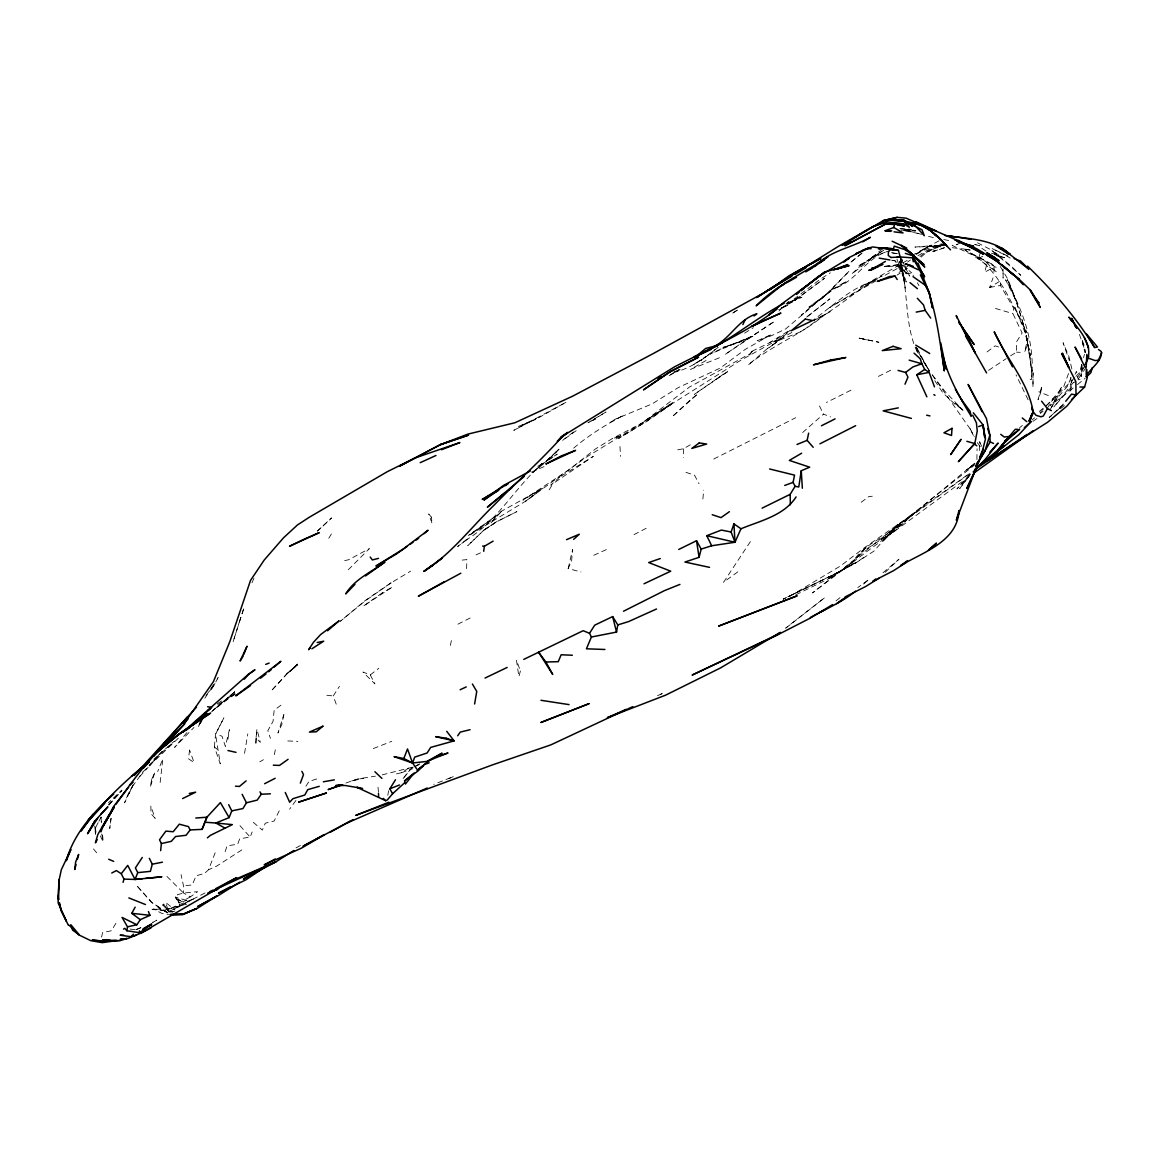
<?xml version="1.0" encoding="UTF-8"?>
<svg xmlns="http://www.w3.org/2000/svg" width="1160" height="1160" viewBox="0 0 1160 1160"><rect width="100%" height="100%" fill="white"/><g stroke="black" fill="none" stroke-linecap="round" stroke-linejoin="round"><path stroke-width="0.75" stroke-dasharray="5 3.75" d="M1030.138 379.566L1031.573 379.378C1035.314 344.143 1023.077 309.88 1005.633 279.821L1016.421 301.368L1023.874 326.062L1030.486 355.54L1025.005 332.412L1015.014 307.574L1026.934 332.514C1010.65 302.76 998.093 265.553 965.12 250.299L983.535 259.898L996.44 271.947L973.037 255.258L952.171 245.383L955.681 244.398M979.649 450.529L979.692 441.8L981.621 446.325M1003.038 268.873L1003.11 278.125L1003.052 270.411M95.569 834.533L95.627 826.137M976.909 459.505L977.068 448.732M187.572 901.494L186.368 900.421L179.075 902.973L177.335 894.752L183.498 893.011L197.62 891.678L190.298 896.927L183.498 893.011L183.483 885.805L181.076 874.64M1010.592 355.83L1016.493 352.132L1016.711 341.548L1022.119 332.993L1012.897 313.577L1013.709 308.299L1000.413 285.49L1000.862 280.604L989.625 287.448L993.033 277.863M1081.41 364.574L1081.178 376.608L1082.164 366.836M993.989 272.035L994.106 267.308L984.652 272.165L986.783 264.379M466.61 568.647L466.885 559.613L461.825 560.135M256.055 737.905L255.78 745.01L256.911 729.103L260.348 742.371L256.055 737.905L256.911 729.103M214.368 746.953L215.528 734.193L223.894 717.808L215.528 734.193L220.284 763.831L214.368 746.953L218.573 750.418M1070.753 391.079L1071.521 382.814L1069.882 374.114M702.873 498.974L703.728 490.158M160.153 782.449L162.835 758.886L157.702 771.531M111.113 818.235L109.736 828.53L111.012 818.337M227.911 739.181L229.419 729.669L225.359 746.46L222.038 736.237L218.617 735.019M387.817 795.354L388.571 790.714M244.542 753.347L247.819 733.86M274.355 754.653L275.486 748.78M1040.679 392.616L1041.999 385.714L1038.026 399.736L1040.679 392.616L1036.967 390.702M450.37 645.482L451.675 639.116M568.154 568.559L572.576 549.507L571.576 561.208L568.154 568.559L580.942 571.996M1082.207 365.212L1079.815 374.26L1077.64 377M1081.758 364.37L1079.511 372.78L1075.798 376.522M1083.542 357.657L1084.44 354.293M1068.505 373.534L1063.807 386.425L1044.725 407.522M1083.063 367.531L1081.642 372.49L1083.745 367.691M980.476 252.039L978.605 258.462L982.708 256.302M180.8 900.812L174.464 897.869L180.8 900.812L178.713 907.178M225.142 851.643L227.143 845.785L237.669 844.277L239.714 838.738L250.168 837.129L252.126 831.952M215.18 852.76L208.481 869.768L204.551 873.451L196.098 875.771L192.27 884.949L183.483 885.805M1051.54 407.218L1056.369 399.518L1061.342 387.324L1064.184 387.223M279.241 810.826L274.151 821.005L265.263 823.208L262.349 830.125L250.56 819.917M251.981 582.798L254.127 577.839M1071.115 377.696L1067.113 386.744L1052.7 403.317L1061.342 387.324L1059.718 386.947M1072.318 380.321L1070.245 384.83L1075.595 381.466M1075.073 374.288L1076.451 371.287L1078.264 379.77L1081.294 379.349M133.081 784.784L128.992 793.672L132.269 786.712L142.796 772.139M215.774 681.964L218.936 675.976L217.254 679.049M98.165 822.629L95.975 826.746L97.425 829.791M98.904 821.251L101.094 817.133L101.543 822.455M212.222 687.227L204.769 698.247M213.875 685.183L211.338 689.794L214.992 683.472M213.686 684.414L204.377 698.16M202.376 718.924L198.49 725.638L203.087 718.91M115.899 923.316L111.389 930.755L102.529 932.596L101.804 936.308L99.165 939.876M549.188 489.81L552.943 483.633M328.773 538.255L331.688 533.513M1046.929 408.857L1053.106 398.88L1050.003 405.957L1074.899 386.686M1050.076 409.552L1056.369 399.518M1086.18 367.256L1077.118 380.596M305.921 786.234L308.951 781.506L318.899 778.244M108.808 805.214L121.829 790.38L108.562 804.474M336.212 704.163L333.239 695.942L339.459 686.343M295.93 800.458L289.579 809.187M752.014 351.291L749.577 354.989L752.014 351.291L772.995 341.055L769.486 342.736L790.612 329.715M750.375 541.618L723.579 582.233L740.24 570.082M109.084 804.562L121.815 790.714M970.152 473.99L959.697 488.592L970.238 474.686M850.889 565.166C862.648 542.198 889.067 537.182 906.366 520.303L885.094 537.848L904.191 520.521L882.194 542.039L898.913 523.044L873.901 551.145L854.847 563.528L834.794 574.04L828.573 578.637L840.406 571.242L854.978 559.7L866.868 546.534L854.978 559.7L839.884 571.547L783.217 599.154M202.927 718.953L198.636 724.55L201.173 722.057M1073.319 382.452L1053.816 407L1072.464 385.874M411.771 767.804L402.476 779.303L411.771 767.804L416.585 765.513M752.144 351.291L750.273 353.597L689.359 387.121L642.205 422.95L585.176 457.866L525.726 501.12L469.089 535.398M775.721 340.982L778.476 337.603L773.821 341.881L775.721 340.982L741.008 360.107L644.481 421.268L673.032 402.346L642.205 422.95L612.524 438.465L595.544 448.876L568.661 470.003L522.899 500.12L542.372 488.563L501.57 511.183L490.578 521.014L470.337 534.368M186.905 732.554L174.594 747.403L193.981 727.465M573.663 448.123C588.816 435.217 606.042 424.603 623.543 415.324L610.015 422.472L615.772 418.934L652.065 403.926L678.15 387.658L720.331 368.01L745.228 349.392L771.879 334.283L757.335 340.779L771.835 335.574L785.639 328.947L827.892 293.089L849.381 270.918L822.773 297.873L809.738 307.385L827.892 293.089L808.926 307.139L833.547 289.362L846.669 281.373L832.691 289.029C856.094 282.576 866.172 256.577 889.096 250.981M162.168 751.216L149.335 765.89L160.21 754.13M778.984 311.054L782.115 307.473M969.789 474.411L956.928 488.94L968.194 477.166M1039.955 412.8L1043.536 408.842M139.693 776.577L148.147 767.34M287.419 673.351L271.077 691.085L286.94 673.771L297.032 664.636L286.94 673.771L297.351 665.101L286.94 673.771L291.928 669.378M149.031 765.339L161.428 752.811M1074.566 377.768L1049.785 402.723L1037.446 412.946M348.275 569.777L369.387 548.608L348.711 559.714L343.171 561.005M317.361 530.99L331.615 517.897L317.55 531.12M483.822 530.178L467.755 545.678L483.822 530.178L496.697 521.725L516.939 511.575L496.117 521.957L483.299 530.526L496.697 521.725M178.321 738.21L149.364 765.817M790.148 596.066L840.391 566.036L864.157 547.897L914.964 512.633L893.765 531.918L881.121 539.458L894.056 531.106L862.039 551.913M1053.425 413.54L1063.647 403.709M813.029 320.74C838.071 309.125 857.399 288.449 882.151 275.964L829.545 307.589L875.916 280.88M885.123 572.329L898.942 559.236L881.092 574.374M113.26 798.167L121.843 790.09M142.984 771.82L148.088 767.021M108.431 802.691L110.809 800.472M822.773 297.873L834.446 287.027M786.074 303.833L788.713 301.397M944.138 247.964L932.901 251.589L939.469 245.587L942.645 245.529M161.109 753.202L173.057 742.313M1057.166 410.48L1063.503 404.767L1054.339 412.844M802.604 432.564L823.513 414.12L830.545 416.875M921.185 257.027L926.448 252.387L940.89 245.673L926.448 252.387M809.883 307.646L801.516 315.012L806.461 311.721M1053.034 414.004L1047.799 418.615L1051.743 415.526M153.758 759.22L157.629 755.827M158.92 754.696L174.391 741.095M863.663 584.031L869.072 579.289L857.777 587.598M211.439 711.964L234.682 691.867L213.585 709.905M234.682 691.867L212.541 710.819L234.682 693.999M1019.611 427.721L1022.351 425.445M861.648 253.358L849.802 263.074L863.518 251.923M1077.452 384.598L1085.151 378.334M532.527 472.758L543.344 463.971M914.964 512.633L888.067 533.136L974.356 465.218M919.952 256.577L925.593 252.024L939.469 245.587M836.07 600.837L841.623 596.37M217.833 704.584L235.219 693.941M882.456 248.994L869.463 259.274L882.325 251.14M806.635 317.101L829.908 298.86L806.693 317.144M1031.863 420.036L1034.662 417.832M968.266 468.799L973.892 464.406M1060.501 408.683L1064.749 405.376M785.914 628.038L824.76 597.647L785.552 628.183M370.286 674.917L374.926 683.936L362.921 672.017L370.286 674.917L378.798 668.29M910.18 264.364L896.26 274.5M981.867 248.327L986.043 251.096M1040.273 413.438L1043.043 411.292M573.548 431.984L562.281 440.626L577.825 429.519M467.436 539.066L457.635 546.563L467.436 539.066L465.769 540.226C497.379 521.507 514.895 487.562 542.314 463.594L533.977 471.511L551.333 456.997L558.961 449.21L546.65 460.766L536.906 467.509M907.424 268.293L897.071 275.123M987.044 351.958L995.149 345.81L999.499 347.318M715.532 349.29C703.482 359.223 690.287 368.184 675.004 372.172M718.214 347.26L700.901 360.499L705.99 356.482L693.303 364.748L697.073 362.297M973.892 464.536L966.73 469.93L975.082 463.666M861.14 502.323L868.608 496.697L872.291 496.204M470.51 534.455L495.218 516.49L468.277 535.529M779.897 309.735L820.265 279.226L830.342 272.774M280.909 705.193L274.166 710.239L273.064 721.303L267.815 730.698L270.454 738.384M969.325 476.426L867.491 551.087L812.479 592.963L903.379 520.854L969.427 473.454M969.542 473.584L908.309 518.288L974.443 463.391M863.751 557.438L854.847 563.528M790.424 330.194L773.821 341.881M907.584 262.044L910.383 260.043M234.567 693.709L221.879 702.655L235.204 694.245M781.405 308.226L792.294 302.006L786.886 305.617M548.868 459.954L557.235 454.111L546.838 460.723M723.303 374.26L694.39 394.327L729.031 370.692L716.184 379.204M390.064 583.465L364.994 600.706L340.329 621.282L365.081 600.938L391.123 582.827L390.064 583.465L410.611 571.169M1032.879 421.37L1037.185 418.412M190.298 896.927L179.075 902.973L175.349 897.071L186.368 900.421M988.595 370.359L1006.169 358.657M217.297 703.728L224.3 699.132M915.994 254.62L926.26 247.892L941.398 243.933M737.368 310.097L731.423 313.954L737.47 310.053M781.245 308.139L801.458 295.742L787.133 303.325L801.893 297.279L787.553 302.818M396.474 773.894L401.389 772.734L411.626 766.296M795.876 594.761L828.284 578.956L834.866 574.113L856.428 562.078L835.983 573.692L853.745 563.557L839.884 571.547L789.801 595.907M744.618 333.137L753.304 327.729M907.192 260.391L860.488 287.39L874.19 280.589C850.599 288.245 832.952 305.704 813.61 319.783M828.573 578.637L836.926 573.446M537.82 466.334L543.866 462.608M590.962 421.196L606.027 411.988L587.975 422.776L595.341 419.137L590.889 421.515M883.76 250.241L870.594 258.114L886.675 251.589M535.326 492.768L542.372 488.563M152.815 922.505L156.731 920.17L152.438 922.36M670.335 374.695L679.311 369.373M416.904 765.484L419.732 763.816M917.952 255.78L928.479 249.574L942.703 243.803M241.817 849.917L216.572 866.187L208.481 869.768M259.753 761.859L263.421 759.713M677.715 449.804L683.385 448.789L690.476 444.7M706.019 360.513L690.649 369.329L721.332 357.005M835.983 573.692L851.846 564.615M791.889 332.398L776.373 341.243L783.377 336.951L769.428 347.464L790.163 330.875M565.819 402.389L535.76 419.398L518.679 426.387L536.079 418.688L513.779 430.331L564.238 403.245M885.138 275.282L903.393 265.06M669.146 375.68L680.18 369.634M911.542 255.693L941.92 239.264M823.6 315.346L813.073 320.668L830.618 311.532M295.974 847.902L302.325 844.509M193.633 898.869L169.911 911.136L206.552 892.17M633.954 534.63L648.498 527.104M713.762 459.026L795.716 417.701M457.91 624.182L471.554 617.294M787.045 305.689L778.635 309.459M851.005 390.166L826.398 402.505M878.41 376.391L892.127 369.504M415.498 766.325L418.586 764.773M839.521 571.691L783.276 599.067L788.191 596.689M414.729 766.456L419.166 764.411M593.789 555.292L608.42 548.636M475.962 554.9L484.068 551.246M916.168 253.649L930.059 247.515L945.342 244.557M531.439 472.12L544.432 466.45M448.717 778.635L453.676 776.475L433.753 784.392M960.741 242.861L954.651 245.47L957.754 244.165M192.052 899.536L167.663 909.426L183.135 905.177M136.271 929.493L141.157 927.536M673.815 371.911L678.586 370.025M135.966 929.682L140.621 927.84M373.288 748.577L391.804 741.312M345.912 783.029L357.381 779.012L375.39 776.17M401.389 772.734L412.829 768.659M932.901 251.589L944.544 247.573M172.651 911.978L169.316 911.89L163.502 904.003L168.737 911.919L173.014 911.861M904.133 230.405L907.497 229.477L914.515 230.376M904.162 230.405L907.555 229.477L915.356 230.869L904.771 230.796M412.467 767.21L382.205 774.865M186.644 904.177L166.837 909.135L152.047 909.281L167.054 910.904L153.424 909.005L162.066 913.486L168.577 914.486M902.828 230.448L907.555 229.477L915.356 230.869L907.657 229.941L901.247 230.768M907.555 273.716L896.956 264.48L907.555 273.716L911.774 272.948L913.369 275.775M989.625 287.448L1000.413 285.49M945.255 244.485L934.539 246.021L946.444 245.166M885.065 266.365L901.566 264.407L911.774 272.948M174.87 911.194L168.737 911.919L165.619 902.451L175.044 909.933M927.942 246.007L914.907 247.08L938.484 246.137L929.363 245.717L943.602 247.08M936.337 245.673L946.458 245.123M904.597 230.637L907.961 230.506L902.828 230.506M900.61 228.999L911.282 229.346L899.856 228.636M287.767 740.936L297.917 741.385M905.539 230.825L918.488 233.537M1016.493 352.132L1020.235 352.35M326.844 695.275L333.239 695.942M892.518 252.967L899.058 253.663M952.23 247.704L964.67 249.139M130.007 929.044L136.938 929.986M970.181 250.024L963.293 248.921L970.311 250.154M891.692 260.275L895.259 260.899L906.54 273.876L896.956 264.48M859.125 338.125L878.802 342.243L859.125 338.125L866.505 339.793M892.17 260.333L895.259 260.899L906.264 282.039L898.84 259.521C909.599 289.666 903.364 323.698 917.589 352.596M933.409 237.582L926.695 235.944M943.732 239.554L950.62 240.874M891.489 252.633L897.913 254.025M974.98 244.586L979.823 245.731L974.705 244.383M996.135 255.62L1004.56 257.767L994.047 253.938M908.613 230.985L921.606 234.363M995.468 308.458L1012.897 313.577M991.466 253.185L994.454 254.083M994.337 254.446L1004.56 257.767M685.952 472.337L694.535 475.223L699.059 483.778M1043.71 393.733L1050.453 396.401M996.947 255.49L1001.79 257.129L991.742 250.371L1010.853 265.8L1020.785 275.326L991.249 249.922L976.691 242.382M1004.458 254.75L992.119 248.559L1010.867 257.375M167.895 912.862L157.963 907.424L168.041 912.963M167.765 912.746L151.597 902.523L136.373 885.182L152.018 902.582L168.823 913.776M1005.995 255.533L1012.086 259.188M169.868 911.702L162.588 904.814L169.316 911.89M166.924 876.438L183.498 893.011M239.989 825.688L250.168 837.129M93.496 848.917L97.165 853.412M932.278 374.839L944.689 391.094L962.974 410.292L955.086 403.346L963.409 410.364L954.622 403.941L942.819 392.747L934.032 379.566M932.248 374.912L970.529 429.49L970.137 428.75L974.023 436.856M977.343 442.613L980.49 447.078L979.692 441.8M175.349 897.071L179.263 902.973M923.418 361.615L929.247 370.62L918.532 352.481L929.479 371.577M927.797 368.286L915.98 346.115L916.516 349.928L918.836 353.568L916.545 347.608M1000.239 266.481L1008.098 279.661L1016.421 301.368L1007.402 279.661C1020.872 311.141 1031.197 344.853 1031.573 379.378M917.371 282.822L918.981 285.65M1028.093 399.794L1016.058 374.883M970.137 428.75L974.313 436.784M819.467 405.942L823.513 414.12M901.378 259.434L909.585 276.109L904.046 263.813M916.516 349.928L918.053 353.031M1079.438 334.385L1085.63 352.408L1083.788 344.389L1081.772 338.908L1084.89 352.625M100.311 835.881L103.197 841.971L102.443 833.097M900.581 256.128L903.35 262.276M896.912 259.071L904.785 281.358L900.261 257.244L905.293 288.086L900.29 257.535M1071.869 368.981L1069.027 356.86L1063.082 342.707L1069.303 360.528M1026.295 335.515L1031.965 371.113L1026.295 335.515L1027.267 340.329M94.7 826.007L95.903 832.228M101.688 833.967L103.197 841.971M96.019 832.213L94.99 825.949L95.381 834.489M378.015 787.263L378.638 793.73M619.991 446.527L620.499 456.373M101.094 817.133L101.384 825.558M683.385 448.789L683.632 457.576M1033.067 372.81L1032.966 387.193L1033.067 372.81M1027.89 338.183L1027.397 344.926L1024.584 352.103L1027.89 338.183M189.602 750.099L188.442 758.741L194.082 762.555L189.602 750.099M151.655 779.462L150.278 787.133L154.962 771.908L151.655 779.462M283.837 714.647L281.851 724.318L277.965 733.018L283.837 714.647M520.419 670.944L518.883 676.642L516.461 660.199L520.419 670.944M239.902 620.179L233.044 641.987L244.165 607.26L239.902 620.179M128.47 793.295L124.555 802.851L132.269 786.712L128.47 793.295M202.246 719.04L198.331 726.682L202.347 719.098M297.366 664.115L292.9 669.305L297.366 664.115M501.57 511.183L490.448 523.407L501.584 511.183M558.961 449.21L546.36 461.375L558.961 449.21M689.837 400.388L671.973 416.918L697.885 393.762L689.837 400.388M559.83 476.977L550.753 485.112L593.311 456.358L559.83 476.977M862.402 264.161L851.658 274.007L870.711 259.536L862.402 264.161M767.282 348.681L748.026 365.168C772.009 345.245 801.778 334.486 825.427 314.171L801.748 331.368L780.013 339.938L767.282 348.681M536.196 493.363L525.726 501.12L536.196 493.363M805.547 292.233L793.367 301.498L824.571 278.269L805.547 292.233M382.409 592.774L363.167 606.288L392.602 586.887L382.409 592.774M671.277 404.303L647.149 421.167L618.57 438.48L647.106 420.891L671.277 404.303M923.548 249.154L917.053 253.663L928.362 246.239L923.548 249.154M746.068 339.952L724.986 354.583L774.749 321.189L746.068 339.952M870.667 258.535L857.951 266.336L878.381 254.17L870.667 258.535M750.883 336.733L739.065 342.49L722.97 347.42L739.413 342.055L752.884 336.24L724.318 347.348L709.934 354.177L750.883 336.733M901.566 264.407L897.869 266.191L884.413 266.423L901.566 264.407M662.099 693.636L657.212 695.812L662.099 693.636M619.034 436.305L613.654 438.291L620.76 435.682L619.034 436.305M356.424 779.578L350.769 781.245L363.442 778.259L356.424 779.578M991.669 263.987L972.486 254.112L996.426 267.554L991.669 263.987M155.121 818.293L151.018 813.711L150.858 806.113L155.121 818.293M431.418 517.172L428.663 513.909L432.143 523.566L431.418 517.172"/><path stroke-width="1.5" d="M1086.209 374.578L1086.354 369.083M1086.18 367.256L1086.833 354.351M59.117 902.697L61.233 910.643L66.424 921.199L58.203 903.118L58 896.317L59.218 879.497L61.335 869.724L70.876 849.497L66.25 860.778C73.776 833.75 93.206 812.246 113.752 794.063M58.551 899.508L59.218 879.497M160.645 850.671L161.399 843.566L159.514 839.811L165.865 831.111L173.174 831.749L179.321 824.18L188.457 826.616L190.124 829.922L186.107 835.272L175.581 836.534L171.274 841.333L161.399 843.566M148.436 911.571L149.988 915.327L140.302 919.677L136.837 924.737L122.075 917.415L127.499 926.826L126.918 930.755L139.693 932.712L151.743 923.984L144.275 928.058M894.693 224.402L893.722 227.476L885.138 230.753L890.503 231.405M801.618 453.226L789.337 460.418L809.694 467.19L801.255 470.742L798.776 486.983L795.079 486.315L793.092 482.372L794.542 475.136L769.602 468.974M483.647 551.145L484.401 546.273L493.13 541.125M474.614 703.975L476.76 691.404L472.396 684.023M591.397 637.014L616.525 632.084L617.787 624.907L612.654 616.583L594.732 625.153L589.526 633.302L591.397 637.014L586.438 648.803L604.925 649.484M976.821 445.846L974.327 443.976L958.378 461.651L974.791 443.57L977.242 431.041L976.43 422.878L972.704 415.222M813.189 447.282L807.157 440.351L808.636 433.159M1027.02 434.435L975.299 469.249L1018.93 434.608L1030.95 421.776L1029.703 421.703L1031.124 415.396M983.057 448.587L985.478 438.784L983.216 426.474M709.529 567.37L684.937 562.034L699.074 557.322L701.191 549.101L696.522 540.734L678.76 549.448M76.052 864.505L74.747 869.551L75.632 862.068L78.677 854.413L77.358 859.458M149.35 858.342L152.293 864.185L150.379 871.348L137.764 872.639L135.053 879.439L123.99 879.12L121.278 873.741L116.377 870.58L111.766 873.002M1071.579 399.562L1084.571 387.063L1087.254 377.667L1086.673 369.387M123.047 882.368L123.99 879.12M1092.343 367.633L1090.864 372.664L1086.282 377.203M893.113 250.27L894.244 246.123L904.524 249.53L912.238 254.214L911.803 254.808M1029.703 421.703L1032.545 413.177M701.191 549.101L711.674 545.765L734.99 542.257L731.104 532.019L733.932 523.87L740.964 528.772C760.279 520.782 784.131 515.62 796.079 496.915M100.934 831.909L102.631 827.283M190.124 829.922L202.072 829.385L206.9 817.206L220.4 802.589L229.129 817.611L215.876 823.005L204.711 822.208M300.353 783.13L303.5 774.605L301.89 771.385M983.231 449.34L975.864 469.67L966.773 488.505L975.444 469.742L956.347 520.26L959.059 510.443C957.464 541.836 923.302 551.957 900.581 565.63L907.526 560.57M438.204 756.059L447.992 752.999L427.561 761.018L442.033 753.173L428.388 761.25L412.568 762.99L394.052 756.639L403.825 758.51L407.508 748.968L412.568 762.99L416.571 768.732M243.76 654.515L247.007 646.207L240.091 661.026L243.107 656.168M229.129 817.611L231.782 810.869L228.68 804.707M202.072 829.385L206.9 817.206L195.808 818.032M979.606 457.504L982.911 449.34M1085.977 376.391C1089.951 368.59 1102.884 360.861 1101.217 351.494L1098.491 349.522M905.003 384.177L907.976 377.145L905.612 372.447L898.072 370.417M1032.414 413.09L1028.92 421.211L1033.328 412.96L1031.834 407.421M1085.151 364.501C1096.171 347.26 1079.467 329.599 1068.882 317.13L1071.826 321.262M711.674 545.765L706.759 535.688L734.99 542.257L740.964 528.772M742.893 324.582L745.039 319.913M1098.027 360.919L1101.826 352.698M976.299 465.508L978.286 461.23L976.082 465.508M103.443 825.717L113.549 806.591L128.803 786.668L116.029 804.156M103.371 825.847L114.202 807.056L102.153 827.66L114.159 806.867M140.302 919.677L131.791 913.326L135.14 907.163M109.098 814.769L97.817 834.533L95.439 842.856L97.179 839.71M1041.579 401.2L1047.437 408.61L1043.289 416.063L1040.911 416.802L1035.996 415.295L1033.139 411.814M100.847 814.247L107.865 806.794L94.844 820.99L87.623 833.59L97.73 818.279M87.623 833.59L94.844 820.99M982.07 411.699L968.107 384.438L986.449 418.601L989.857 435.203L990.205 441.873L975.69 466.712M270.411 793.803L261.246 794.252L257.23 800.11L246.442 802.764L242.904 808.592L231.782 810.869M790.337 504.774L790.178 494.32L795.079 486.315M383.322 798.385L385.657 800.705L387.251 800.009L392.573 793.788L389.861 788.8L395.488 779.737M977.126 463.492L984.796 451.269L989.857 435.203L987.624 428.475M142.274 857.457L135.401 867.941L137.764 872.639M457.678 735.774L460.302 732.09L470.061 729.698M121.278 873.741L127.716 865.389L135.053 879.439L161.863 876.815L145.783 878.381M134.241 775.533L196.518 707.121M975.067 469.365L997.904 449.95L1015.305 429.272L1017.639 429.345M1065.721 401.259L1071.55 394.125L1076.016 395.024L1075.857 381.698L1061.82 353.771L1068.824 367.387L1062.357 353.133L1068.578 367.154M1076.016 395.024L1066.91 406.101L1047.668 422.197L987.044 460.825L1004.342 445.44M188.311 718.518L183.86 723.884L213.396 681.703L229.767 641.813L250.502 580.464L264.248 559.99L283.576 537.747L297.453 524.972L309.154 517.346L387.353 471.656L414.772 458.07L459.882 442.554L441.482 449.761M997.904 449.95L1009.446 436.45L1004.241 437.03L1000.746 434.333M169.287 737.426L146.45 763.816L187.21 717.097M310.387 647.715L308.647 649.702L313.476 642.277L320.653 634.534L339.111 620.832L327.555 630.779M1009.446 436.45L1002.573 444.28L1019.64 429.171L1005.038 440.829M244.238 679.209L248.704 674.293L254.954 669.769L248.211 674.438L182.772 732.337L207.437 713.864L176.958 735.745L210.525 713.096L177.306 735.077L155.657 753.246L149.974 758.973L129.18 785.683L133.125 782.275M989.828 452.081L998.122 443.076L985.434 459.026L973.211 471.932M148.494 762.772L143.666 767.906M160.573 749.752L184.73 723.68L153.729 756.392M148.987 761.873L146.291 764.237L148.77 761.612M843.856 261.769L848.699 257.767L868.231 247.95M104.806 803.343L88.682 820.628L80.997 831.053C100.166 804.518 123.931 781.681 149.437 761.279L132.138 775.938M123.772 935.207L120.147 935.221L131.007 936.685L133.53 934.148M936.12 543.822L928.435 550.144L936.381 543.025M428.388 761.25L417.034 770.341L423.516 765.571L417.934 771.038L404.593 780.883L405.463 784.015L414.105 773.01L404.593 780.883M561.614 437.349C540.444 461.129 516.389 482.067 494.276 504.948C471.047 527.423 451.574 553.769 423.893 571.387L432.608 565.079M197.533 720.36L211.7 707.411L207.625 706.715M796.615 294.118L799.255 291.682L796.644 294.017M392.573 793.788L404.303 783.058M832.619 604.577L809.897 618.309L775.75 635.825L692.143 675.062L777.591 634.563L780.376 632.389M573.635 539.371L579.289 534.238L566.544 539.661M194.532 722.738L205.219 713.212L194.126 723.39M165.576 744.444L156.934 752.144L178.016 735.092L155.657 753.246M354.989 584.321L345.738 593.891C354.786 579.043 371.388 572.025 384.917 562.078L365.56 575.94M801.183 290.783L803.808 288.434M1024.294 427.692L1030.95 421.776M855.543 591.165C841.971 602.199 825.587 609.116 810.318 617.511M146.291 764.237L148.785 762.062M186.368 730.148L190.24 726.769M268.685 671.77L271.396 669.436M274.108 667.116L280.88 661.301L235.785 695.84L250.56 685.531M894.215 249.994C895.215 248.037 881.76 247.617 878.41 247.921M424.009 533.687L428.054 530.236L403.187 549.072L375.941 566.036L396.053 554.248L407.276 546.288M875.611 579.029L872.856 581.363L893.534 570.676L906.438 562.31M695.652 356.845L705.672 348.435L717.489 345.462M246.123 780.883L239.453 786.437L235.48 786.219M207.379 837.839L210.41 835.331L232.362 824.615L215.876 823.005L224.968 828.124M805.127 287.274L817.742 276.95L849.424 257.969L844.002 261.812M820.251 275.688L825.035 271.846L800.574 290.478L824.978 271.846L849.091 265.683L833.88 269.7M207.988 710.442L210.468 708.426M779.462 287.144L756.175 305.849C776.779 284.606 803.981 273.165 828.022 256.621L814.683 266.495C829.748 250.589 852.063 247.704 870.377 237.307L862.75 241.817M563.919 435.363L674.54 366.821L722.636 342.562L694.188 356.86C727.03 343.635 753.26 319.507 784.16 303.267M779.94 632.548L720.447 667.971L665.608 695.159L607.303 717.678L626.647 709.195M260.478 678.208L265.959 673.989M504.571 493.13L487.374 507.181L524.305 476.368M905.612 372.447L912.847 366.981L921.837 363.747L924.708 369.445L929.131 372.375L934.467 386.816M754.014 315.969L756.9 313.824C737.89 319.275 730.307 339.329 712.573 347.202L717.562 345.637M973.646 473.222L1033.082 430.737M435.391 563.035L442.38 557.946M423.893 571.387L442.308 558.003M288.071 759.321L279.546 765.411L273.31 765.194M729.408 511.69L721.027 517.621L712.226 514.721M778.476 287.709L776.127 289.376L780.433 286.476M410.089 544.301L412.931 542.3M415.773 540.299L418.615 538.298M820.671 275.369L781.927 303.789L769.094 314.81L776.968 308.908C752.448 328.483 723.985 341.402 696.551 356.076L711.268 349.276M508.849 489.984L511.661 488.026M499.525 489.476L483.923 500.076L503.338 485.547L530.265 471.003M505.195 485.62L508.036 483.691M836.548 603.678L846.336 597.038M838.288 602.533L846.452 596.979M784.74 283.562L787.611 281.633L780.839 286.056L783.957 284.301M926.869 396.836L916.777 374.782L924.708 369.445M266.597 865.94L245.949 879.802L218.428 893.214L230.608 886.66M820.135 258.607L796.789 271.759L769.907 289.681L788.96 275.79L820.86 258.375M756.697 297.54L796.789 271.759L820.352 258.767M808.984 269.787L811.898 267.902M809.462 269.613L815.422 265.742M819.888 262.827L824.354 259.927M757.117 297.351L796.789 271.759M851.701 239.642L883.166 220.618L897.188 217.369L906.148 218.167L976.836 248.82L996.976 261.16L1019.321 279.444L1030.848 290.522L1040.317 307.414L1031.11 291.914M311.895 648.788L323.727 641.175L317.173 642.51M428.417 568.125L432.738 565.37M293.813 850.497L275.993 861.764L243.397 879.077L255.62 871.841M239.714 882.165L218.254 895.607L197.707 906.511L217.007 895.854L197.287 908.396L183.077 914.225L170.201 914.732M440.8 444.425L439.684 444.962L468.567 435.116L440.8 444.425L399.649 466.146L439.684 444.962L467.784 434.145L514.851 422.776L572.721 396.14L652.819 353.8L764.121 292.712L837.926 246.645L872.566 226.751L885.616 222.43M878.845 578.289L865.809 586.423L845.074 596.965M805.823 271.875L808.244 270.367M507.935 483.662L482.212 499.423L497.901 490.782M764.121 292.712L791.932 276.152M795.02 274.311L805.837 267.873M258.68 870.029L261.739 868.216M324.293 834.765L301.513 848.119L264.204 864.867L275.326 858.922M885.399 261.435L870.464 270.019L878.251 266.597M123.54 929.058L124.801 928.348L126.918 930.755M787.074 282.547L796.441 277.284M444.352 581.667L418.368 596.211L460.839 573.214M324.293 834.577L303.05 846.191L351.089 820.714M330.281 832.213L353.176 819.598M903.481 223.793L904.147 225.954L894.476 223.532L886.428 223.561L845.104 245.659L886.428 223.561L903.683 221.067L909.367 227.23L903.481 223.793L886.428 223.561L891.721 224.402M209.511 891.938L212.715 890.256M215.905 888.56L236.655 877.612L141.462 932.872L128.107 938.396L120.046 939.397L126.904 938.527L119.509 940.861L102.631 939.962L107.706 939.904M819.583 612.611L824.978 609.768M141.462 932.872L151.018 927.884M264.596 783.725L275.152 778.288M819.903 443.83L855.659 425.676M821.454 425.763L835.084 418.876M762.091 508.152L790.178 494.32M850.222 241.149L842.131 245.21C861.372 234.45 880.077 217.761 903.64 219.936L912.659 226.432L902.799 219.907L891.315 220.386M644.003 583.784L670.726 571.184L648.701 562.557L660.286 558.54M623.514 611.233L664.593 590.571L679.934 584.408M656.516 608.986L628.546 621.601L617.787 624.907M142.68 929.145L151.467 924.81L148.248 925.956M182.613 798.573L195.677 792.164L189.326 793.426M523.769 659.387L583.147 630.707L589.526 633.302M507.137 667.449L485.054 678.049M460.114 689.765L466.233 686.909M209.569 892.112L275.993 861.764L227.534 882.659M420.224 462.666L435.971 455.488M624.689 710.283L550.841 744.88L492.405 764.904L355.728 815.393L388.934 802.198M627.937 708.832L632.823 706.658M346.361 823.31L427.257 788.003M838.114 268.844L847.873 264.639L833.764 269.599M882.919 264.509L868.811 270.367L873.683 269.163M796.992 444.468L807.157 440.351M389.861 788.8L399.489 784.972M661.113 376.927L657.938 378.189L661.36 376.986M706.759 535.688L721.404 530.077L731.104 532.019M884.979 248.602L886.892 247.892L878.569 248.878M265.712 664.375L269.163 663.085M341.055 784.827L328.106 789.597L342.722 784.711M978.663 426.59L983.187 424.923L984.767 437.653L983.129 426.329M784.711 485.431L793.092 482.372M424.27 764.585L429.171 762.845M869.768 248.037L863.026 250.111L872.48 246.92L898.434 250.386L900.29 257.535M894.984 276.065L877.308 281.43L889.459 276.558L894.984 276.065L897.188 279.517M319.261 786.32L307.748 789.627L304.805 795.006L292.914 798.704L289.666 802.241L285.273 792.468M131.007 936.685L136.43 935.163M378.479 558.366L372.375 559.947L370.214 557.09M897.188 217.369L883.166 220.618M339.082 784.856L335.704 785.624L345.158 785.494L362.543 788.423M127.499 926.826L136.837 924.737M898.289 407.87L883.166 410.843L911.397 418.426M152.293 864.185L162.472 862.17M916.212 312.113L925.187 310.373L930.683 318.087M916.777 374.782L929.131 372.375M1084.571 387.063L1079.917 387.005M1094.648 347.536L1097.49 347.029L1086.615 334.08L1094.648 347.536C1076.292 317.536 1052.802 290.58 1027.543 266.133M323.336 781.796L334.356 779.854M118.19 940.441L102.167 942.63L90.741 940.659L78.257 934.583M879.353 248.719L884.717 248.037M875.524 267.525L871.972 267.96L875.249 267.568M110.331 940.223L103.428 941.035L92.075 940.064L104.299 941.384L116.145 940.238M135.053 879.439L142.201 878.743M1098.824 360.224L1095.141 360.557L1087.978 358.019M1026.817 421.674L1022.264 417.962M891.228 257.418L898.072 257.157M545.91 662.026L552.726 674.467L538.559 652.181L545.91 662.026L558.25 661.678L561.15 654.776L572.344 655.24M170.723 914.413L183.077 914.225L196.606 908.439L182.627 914.689L170.244 914.631M885.138 230.753L891.736 230.855M950.026 235.625L956.565 237.452M385.657 800.705L356.903 787.292L360.383 787.93M886.153 248.602L889.966 248.733M867.636 248.588L871.102 248.719M897.26 256.723L912.413 257.853C934.38 290.87 938.44 332.63 944.298 370.924L940.673 342.664L946.168 369.126L942.645 355.395M898.434 250.386L890.546 249.675L888.473 251.502L888.27 255.446L891.068 257.621M945.023 235.509C967.092 238.844 992.655 238.539 1010.215 254.374L1001.907 248.211L1028.847 269.236L1020.611 261.058L1014.115 258.593M482.632 546.085L484.401 546.273M131.791 913.326L149.988 915.327M894.085 231.84L903.031 232.928L893.722 227.476M886.428 223.561L893.519 224.518M897.057 224.996L904.147 225.954M540.952 700.292L569.038 704.613M914.065 223.793C929.74 225.533 940.209 239.323 950.518 249.85M957.116 237.002L970.847 239.351M879.236 258.129L889.923 259.97M909.237 222.778L920.489 224.837L932.06 231.637M926.666 415.193L929.928 415.918M227.969 750.534L236.002 752.347M963.844 243.977L973.747 246.311L957.348 241.599M974.791 443.57L966.86 441.308M909.15 360.137L921.837 363.747L920.257 358.802L914.036 353.147M905.322 253.358L912.673 255.707L917.067 263.784M113.709 861.402L108.692 859.241M913.297 266.336L905.351 263.726L918.357 269.801M931.741 229.506L936.279 231.043L916.009 221.777M962.597 243.716L974.458 247.819L954.753 239.728L983.448 253.315M1051.395 410.654L1047.437 408.61M993.555 443.468L990.205 441.873M128.832 897.913L145.478 904.539M902.799 219.907L922.069 229.825L924.303 235.712L915.081 225.62L901.335 220.386L921.33 224.808L932.422 231.826M892.156 241.251L906.786 248.11M935.105 235.248L938.164 236.77L946.807 245.92M403.825 758.51L412.568 762.99L414.7 757.117L427.17 752.97L430.664 747.403L454.111 740.892L446.716 731.308M986.609 255.084L996.976 261.16M915.762 345.158L929.711 353.495M933.858 394.632L935.018 395.328M79.083 934.597L72.645 930.189L70.803 924.694L79.083 934.597L69.064 925.202M913.065 276.689L925.854 285.635L929.261 292.407L932.437 307.849L929.363 293.349L920.344 274.862M982.897 424.705L973.298 412.757M938.164 236.77L931.349 231.637L940.557 239.337M901.566 245.47L909.455 251.561L924.766 267.046L909.455 251.966L924.012 264.639L911.702 254.214M994.482 259.536L1019.321 279.444L1001.602 264.538L1013.376 274.978M910.02 282.649L917.415 288.695M901.218 245.383L907.613 250.734M1017.306 278.443L1023.294 284.736M374.912 771.748L381.915 778.418M917.328 298.279L923.476 304.863L925.187 310.373M1034.561 297.931L1039.07 303.209L1030.196 290.363M961.626 399.75L970.137 411.379L971.21 416.28C959.32 396.995 948.111 377 942.645 354.829M965.511 335.892L986.565 372.911M1074.769 325.409L1076.741 328.164L1071.564 318.333L1075.494 326.366M920.634 270.715L924.621 276.515L918.285 266.336M1088.036 355.598L1088.66 356.526M955.361 389.31L963.22 402.491M1081.613 359.005L1075.059 347.043L1085.137 367.488M968.629 339.358L975.255 353.002L956.202 315.549L957.159 318.144M242.136 794.324L246.442 802.764M925.854 285.635L928.536 290.971M260.029 791.86L261.246 794.252M68.309 925.187L61.233 910.643L59.435 902.683M1012.506 366.864L994.221 331.847C1006.459 359.107 1028.789 382.655 1033.328 412.96L1031.994 408.552M917.966 263.088L924.041 277.834M1084.426 337.705L1088.616 347.971M612.654 616.583L616.525 632.084M58 896.317L58.725 899.508M696.522 540.734L699.074 557.322M139.417 930.798L139.693 932.712M912.818 258.492L913.224 261.754M801.255 470.742L802.343 488.229M733.932 523.87L734.99 542.257M903.64 219.936L903.683 221.067M378.479 793.338L378.624 796.891M952.012 428.33L951.534 435.493L943.95 432.782L952.012 428.33M960.973 439.437L950.736 454.502L960.973 439.437M93.191 814.306L87.885 820.7L93.191 814.306M561.425 436.624L557.322 441.365L567.646 432.419L561.425 436.624M322.9 726.203L316.26 731.815L309.445 732.076L322.9 726.203M805.243 319.101L791.236 330.774L812.609 320.508L805.243 319.101M699.262 442.932L691.809 448.427L706.672 444.048L699.262 442.932M670.146 371.708L643.611 389.76L670.146 371.708L698.494 357.207L670.146 371.708M561.6 455.808L545.867 463.971L575.577 450.37L561.6 455.808M761.54 321.61L751.723 326.438L780.897 313.07L761.54 321.61M856.036 253.649L864.722 249.777L856.036 253.649M302.861 539.791L289.565 546.259L319.203 532.672L302.861 539.791M588.961 703.685L541.053 722.419L588.961 703.685M796.92 595.907L718.837 626.023L796.92 595.907M217.718 889.241L208.089 893.098L217.718 889.241M893.098 346.318L882.238 350.61L901.16 348.696L893.098 346.318M326.366 793.019L298.758 802.111L326.366 793.019M830.734 359.992L813.479 364.82L845.843 357.498L830.734 359.992M446.194 738.224L435.609 736.643L454.111 740.892L446.194 738.224M1003.327 249.864L995.976 245.935L1008.373 254.011L1003.327 249.864M977.358 250.763L957.913 240.352L983.332 254.185L977.358 250.763M993.801 256.94L986.812 252.735L999.122 260.913L993.801 256.94M974.066 344.476L958.74 322.146L974.066 344.476M964.844 332.47L962.046 327.178L968.339 339.329L964.844 332.47"/></g></svg>
